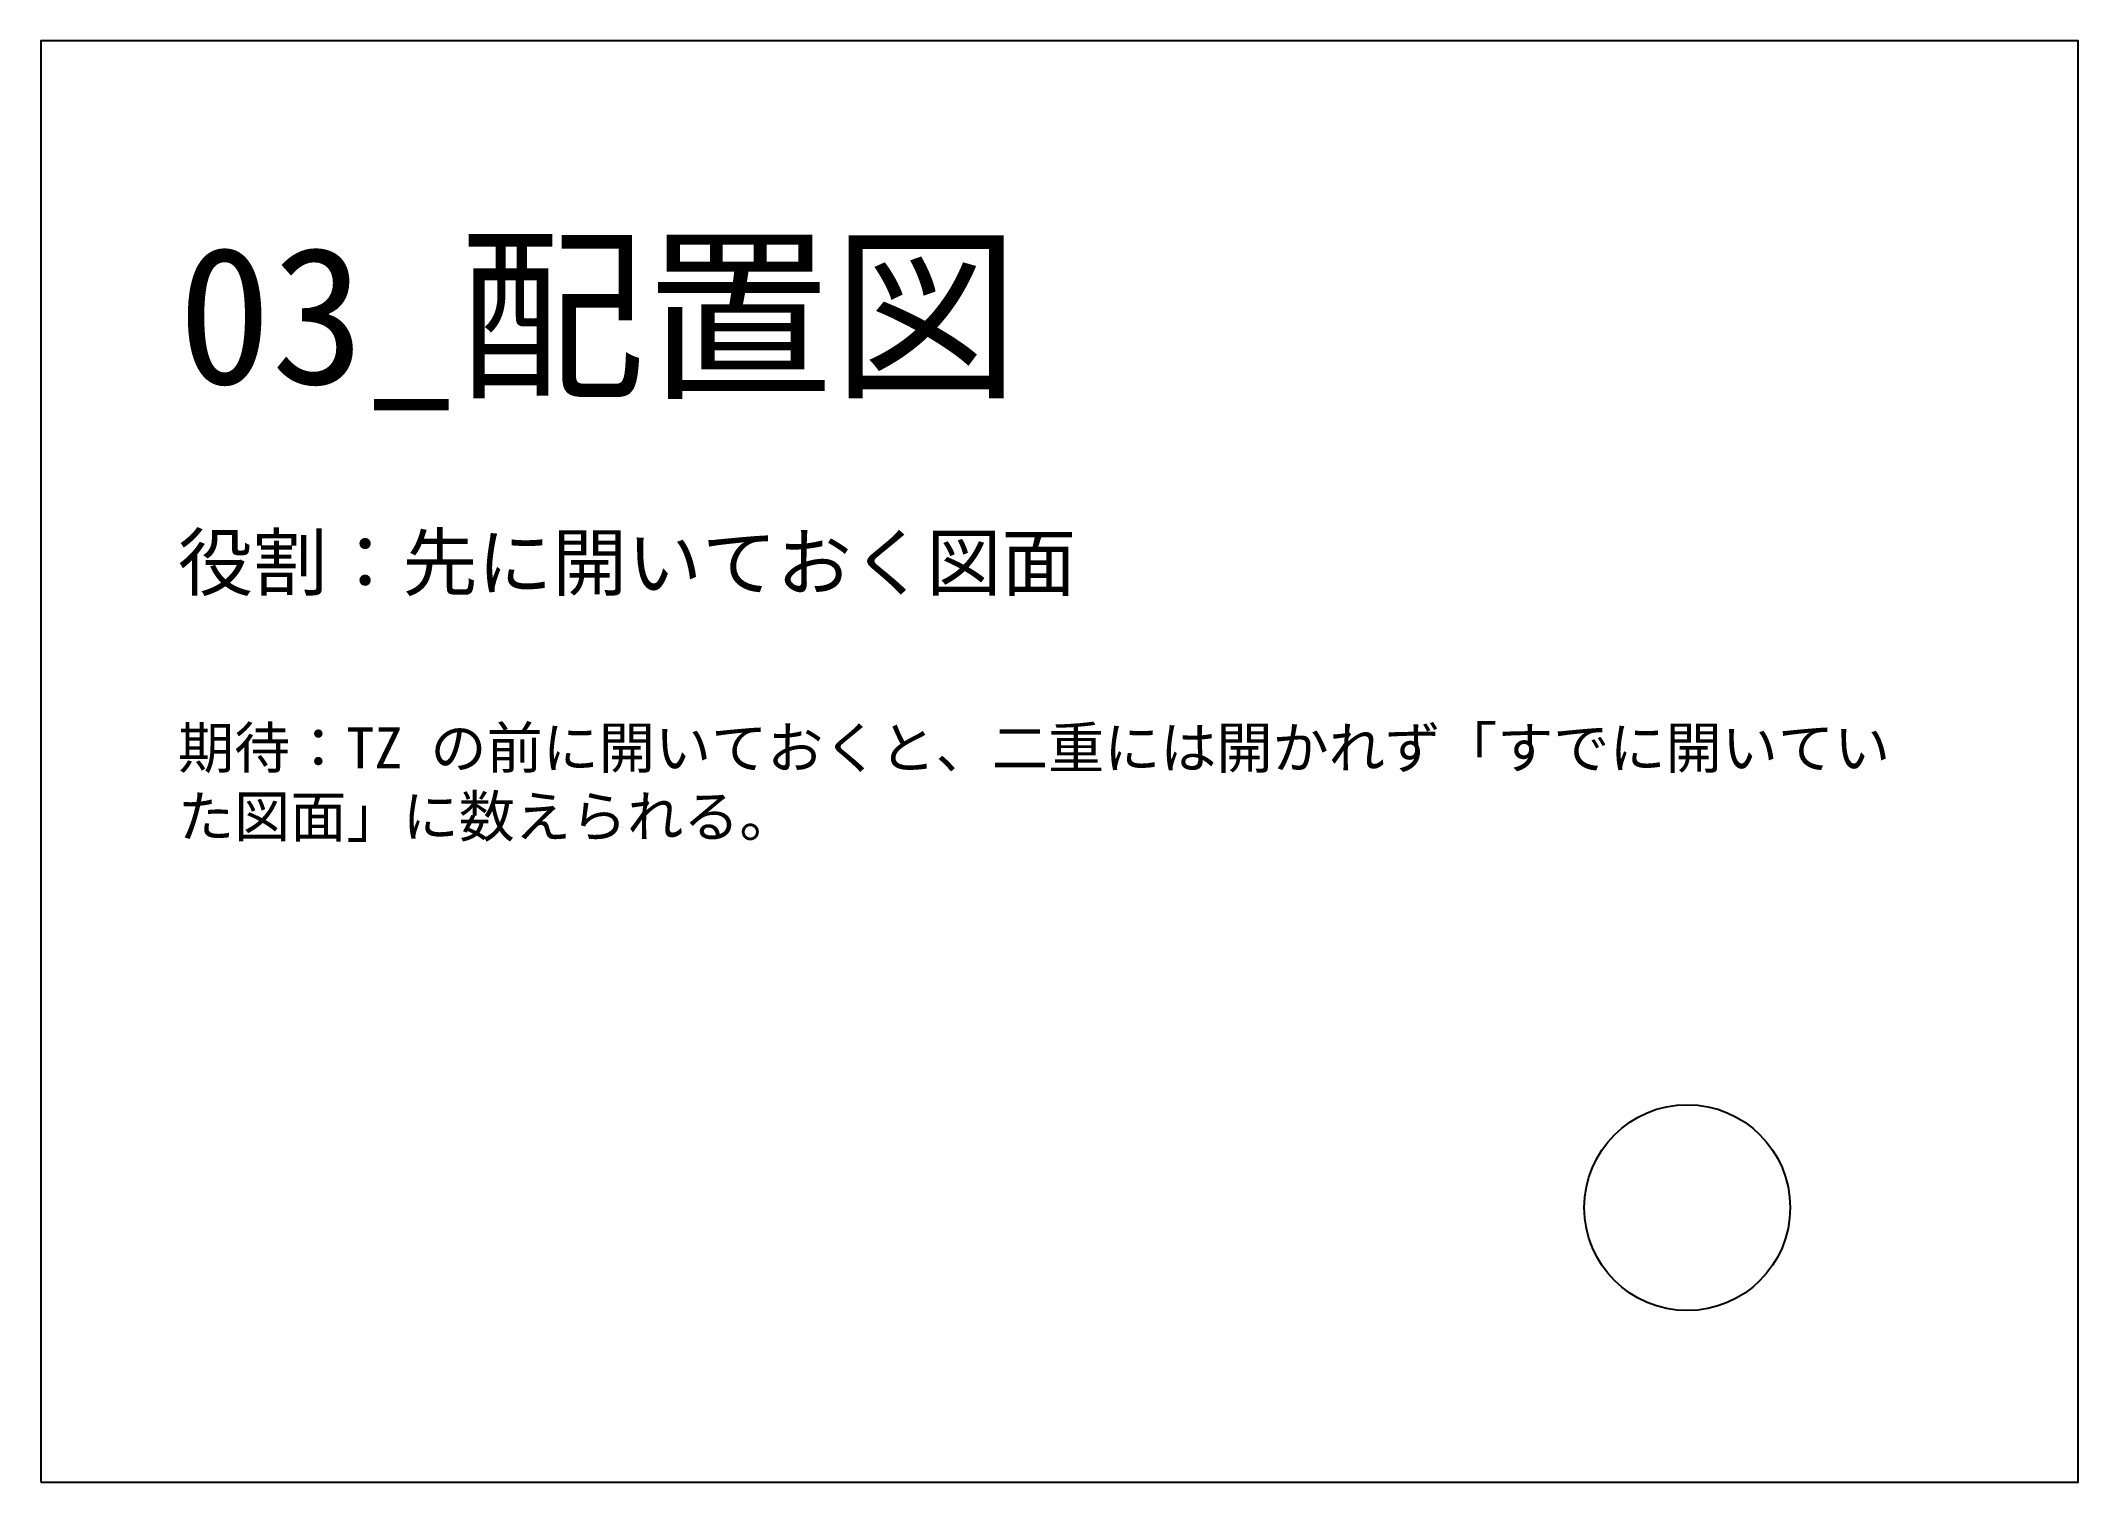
# Model space of a CAD drawing. Header units: millimetres. Extents: x 0 to 297, y 0 to 210.
import ezdxf

# ---------------------------------------------------------------- set-up
doc = ezdxf.new("R2010")
doc.units = ezdxf.units.MM
doc.layers.add('KR_作図', color=4, linetype='Continuous')
doc.layers.add('KR_見出し', color=8, linetype='Continuous')
doc.styles.add('KR_JP', font='msgothic.ttc')

msp = doc.modelspace()

# ---------------------------------------------------------------- linework, layer by layer
at = {"layer": 'KR_作図'}
msp.add_circle((240, 40), 15, dxfattribs=at)
at = {"layer": 'KR_見出し'}
msp.add_lwpolyline([(0, 0), (297, 0), (297, 210), (0, 210)], close=True, dxfattribs=at)

# ---------------------------------------------------------------- texts
at = {"layer": 'KR_見出し', "style": 'KR_JP'}
for s, height, p in [('03_配置図', 20, (20, 160)), ('役割：先に開いておく図面', 8, (20, 130))]:
    msp.add_text(s, height=height, dxfattribs=at).set_placement(p)
at = {"layer": 'KR_見出し', "insert": (20, 110), "char_height": 6, "width": 250, "attachment_point": 1, "style": 'KR_JP'}
msp.add_mtext('期待：TZ の前に開いておくと、二重には開かれず「すでに開いていた図面」に数えられる。', dxfattribs=at)

doc.saveas('drawing.dxf')
